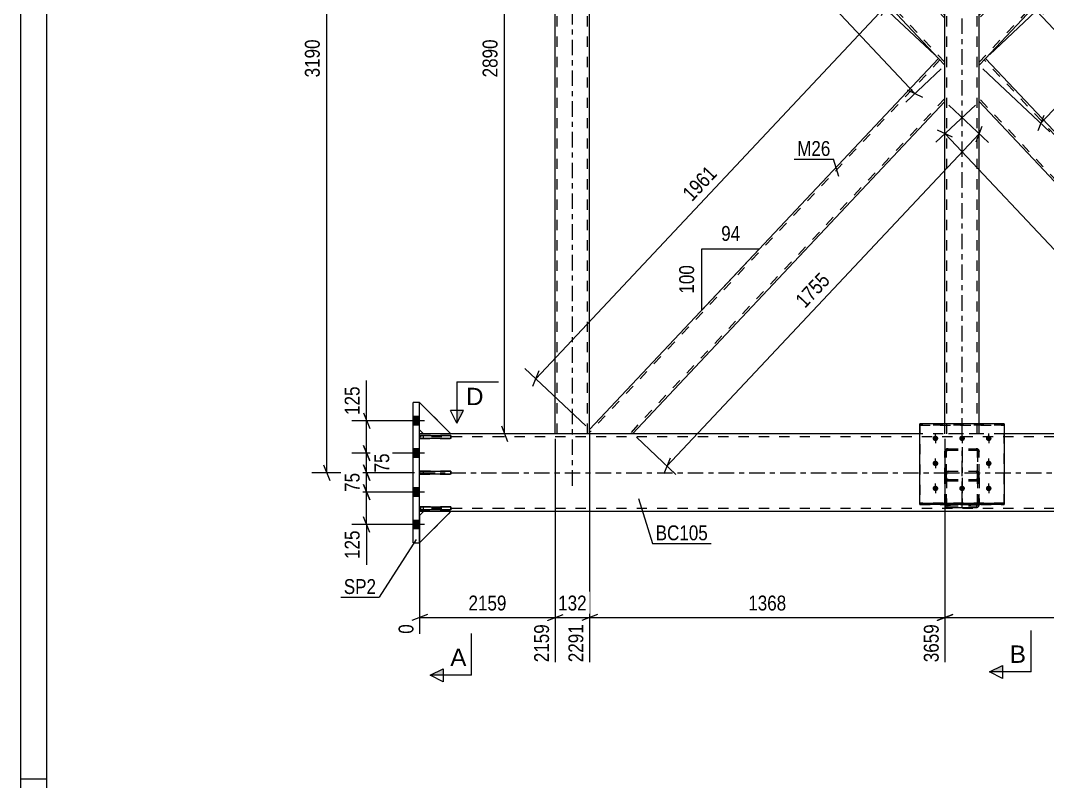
# Model space of a CAD drawing. Header units: millimetres. Extents: x 0 to 841, y 0 to 594.
# Drawn here: x 0 to 197.7, y 148.6 to 295 of the extents above; entities that cross this region are included whole.
import ezdxf

# ---------------------------------------------------------------- set-up
doc = ezdxf.new("R2010")
doc.units = ezdxf.units.MM
doc.linetypes.add('DXK_LINE_DOT2', pattern=[3.9198, 1.9599, -1.9599])
doc.linetypes.add('DXK_LINE_DOT3', pattern=[5.9187, 2.979, -0.9799, 0.9799, -0.9799])
doc.styles.add('Arial', font='ARIAL.TTF', dxfattribs={"height": 0.2})
doc.styles.add('Arial Narrow', font='ARIALN.TTF', dxfattribs={"height": 0.2})

# ---------------------------------------------------------------- blocks, each defined once
blk = doc.blocks.new('Unknown-389627663-1162')
at = {"color": 5, "linetype": 'Continuous'}
for p, q in [((0, 594), (0, 0)), ((5, 589), (5, 5)), ((5, 149), (0, 149))]:
    blk.add_line(p, q, dxfattribs=at)
blk = doc.blocks.new('Bolt-389627663-2934 - 2911')
at = {"linetype": 'Continuous'}
for points in [[(75.57, 218.81), (75.57, 217.16), (76.82, 217.16), (76.82, 218.81)], [(75.57, 218.81), (75.57, 217.16), (76.82, 217.16), (76.82, 218.81)], [(75.57, 218.81), (75.57, 217.16), (76.82, 217.16), (76.82, 218.81)], [(75.57, 212.56), (75.57, 210.91), (76.82, 210.91), (76.82, 212.56)], [(75.57, 212.56), (75.57, 210.91), (76.82, 210.91), (76.82, 212.56)], [(75.57, 205.06), (75.57, 203.41), (76.82, 203.41), (76.82, 205.06)], [(75.57, 205.06), (75.57, 203.41), (76.82, 203.41), (76.82, 205.06)], [(75.57, 198.81), (75.57, 197.16), (76.82, 197.16), (76.82, 198.81)], [(75.57, 198.81), (75.57, 197.16), (76.82, 197.16), (76.82, 198.81)], [(75.57, 198.81), (75.57, 197.16), (76.82, 197.16), (76.82, 198.81)]]:
    blk.add_hatch(color=1, dxfattribs=at).paths.add_polyline_path(points)
at = {"color": 1, "linetype": 'Continuous'}
for p, q in [((77.77, 217.99), (71.82, 217.99)), ((77.77, 217.99), (71.82, 217.99)), ((77.77, 217.99), (71.82, 217.99)), ((76.82, 218.81), (75.57, 218.81)), ((76.82, 218.81), (75.57, 218.81)), ((76.82, 218.81), (75.57, 218.81)), ((76.82, 217.16), (75.57, 217.16)), ((76.82, 217.16), (75.57, 217.16)), ((76.82, 217.16), (75.57, 217.16)), ((77.77, 211.74), (71.82, 211.74)), ((77.77, 211.74), (71.82, 211.74)), ((76.82, 212.56), (75.57, 212.56)), ((76.82, 212.56), (75.57, 212.56)), ((76.82, 210.91), (75.57, 210.91)), ((76.82, 210.91), (75.57, 210.91)), ((77.77, 204.24), (71.82, 204.24)), ((77.77, 204.24), (71.82, 204.24)), ((76.82, 205.06), (75.57, 205.06)), ((76.82, 205.06), (75.57, 205.06)), ((76.82, 203.41), (75.57, 203.41)), ((76.82, 203.41), (75.57, 203.41)), ((77.77, 197.99), (71.82, 197.99)), ((77.77, 197.99), (71.82, 197.99)), ((77.77, 197.99), (71.82, 197.99)), ((76.82, 198.81), (75.57, 198.81)), ((76.82, 198.81), (75.57, 198.81)), ((76.82, 198.81), (75.57, 198.81)), ((76.82, 197.16), (75.57, 197.16)), ((76.82, 197.16), (75.57, 197.16)), ((76.82, 197.16), (75.57, 197.16))]:
    blk.add_line(p, q, dxfattribs=at)
blk = doc.blocks.new('Bolt-389627663-3080 - 2911')
at = {"color": 1, "linetype": 'DXK_LINE_DOT2'}
for p, q in [((176.1, 215.09), (176.1, 213.67)), ((181.22, 215.09), (181.22, 213.67)), ((186.35, 215.09), (186.35, 213.67)), ((176.1, 210.28), (176.1, 208.86)), ((186.35, 210.28), (186.35, 208.86)), ((176.1, 205.46), (176.1, 204.04)), ((181.22, 205.46), (181.22, 204.04)), ((186.35, 205.46), (186.35, 204.04))]:
    blk.add_line(p, q, dxfattribs=at)
blk = doc.blocks.new('Part-389627663-3045 - 2911')
at = {"color": 7, "linetype": 'DXK_LINE_DOT2'}
for p, q in [((76.82, 216.24), (76.82, 221.49)), ((76.82, 221.49), (82.82, 215.49)), ((77.57, 215.49), (76.82, 216.24)), ((82.82, 215.49), (77.57, 215.49))]:
    blk.add_line(p, q, dxfattribs=at)
blk = doc.blocks.new('Part-389627663-3050 - 2911')
at = {"color": 2, "linetype": 'Continuous'}
for p, q in [((76.82, 221.49), (82.82, 215.49)), ((77.57, 215.49), (76.82, 216.24)), ((82.82, 215.49), (77.57, 215.49))]:
    blk.add_line(p, q, dxfattribs=at)
at = {"color": 7, "linetype": 'DXK_LINE_DOT2'}
blk.add_line((76.82, 216.24), (76.82, 221.49), dxfattribs=at)
blk = doc.blocks.new('Part-389627663-3055 - 2911')
at = {"color": 2, "linetype": 'Continuous'}
for p, q in [((76.82, 207.69), (76.82, 208.29)), ((76.82, 208.29), (82.82, 208.29)), ((82.82, 207.69), (76.82, 207.69)), ((82.82, 208.29), (82.82, 207.69))]:
    blk.add_line(p, q, dxfattribs=at)
at = {"color": 7, "linetype": 'DXK_LINE_DOT2'}
blk.add_line((77.57, 207.69), (77.57, 208.29), dxfattribs=at)
blk = doc.blocks.new('Part-389627663-3060 - 2911')
at = {"color": 2, "linetype": 'Continuous'}
for p, q in [((76.82, 200.81), (76.82, 201.41)), ((76.82, 201.41), (82.82, 201.41)), ((82.82, 200.81), (76.82, 200.81)), ((82.82, 201.41), (82.82, 200.81))]:
    blk.add_line(p, q, dxfattribs=at)
at = {"color": 7, "linetype": 'DXK_LINE_DOT2'}
blk.add_line((77.57, 200.81), (77.57, 201.41), dxfattribs=at)
blk = doc.blocks.new('Part-389627663-4550 - 2911')
at = {"color": 2, "linetype": 'Continuous'}
for p, q in [((244.64, 359.99), (184.52, 296.06)), ((252.92, 359.16), (252.92, 359.99)), ((252.92, 359.16), (185.75, 287.74)), ((184.52, 287.6), (184.52, 296.06)), ((184.52, 286.43), (184.52, 287.6))]:
    blk.add_line(p, q, dxfattribs=at)
at = {"color": 7, "linetype": 'DXK_LINE_DOT2'}
for p, q in [((245.19, 359.99), (184.52, 295.48)), ((252.92, 359.75), (184.52, 287.01)), ((252.92, 359.99), (244.64, 359.99)), ((185.75, 287.74), (184.52, 286.43)), ((184.52, 286.52), (184.52, 287.6)), ((184.52, 287.01), (184.52, 287.06))]:
    blk.add_line(p, q, dxfattribs=at)
blk = doc.blocks.new('Part-389627663-3065 - 2911')
at = {"color": 2, "linetype": 'Continuous'}
for p, q in [((76.82, 214.56), (76.82, 215.16)), ((76.82, 215.16), (82.82, 215.16)), ((82.82, 214.56), (76.82, 214.56)), ((82.82, 215.16), (82.82, 214.56))]:
    blk.add_line(p, q, dxfattribs=at)
at = {"color": 7, "linetype": 'DXK_LINE_DOT2'}
blk.add_line((77.57, 214.56), (77.57, 215.16), dxfattribs=at)
blk = doc.blocks.new('Part-389627663-2941 - 2911')
at = {"color": 2, "linetype": 'Continuous'}
for p, q in [((77.57, 215.49), (76.82, 215.49)), ((92.82, 215.49), (82.82, 215.49)), ((173.1, 215.49), (92.92, 215.49)), ((269.52, 215.49), (189.35, 215.49)), ((77.57, 200.49), (76.82, 200.49)), ((92.82, 200.49), (82.82, 200.49)), ((269.52, 200.49), (92.92, 200.49))]:
    blk.add_line(p, q, dxfattribs=at)
at = {"color": 7, "linetype": 'DXK_LINE_DOT2'}
for p, q in [((76.82, 200.49), (76.82, 215.49)), ((82.82, 215.49), (77.57, 215.49)), ((189.35, 215.49), (173.1, 215.49)), ((92.82, 214.89), (76.82, 214.89)), ((269.52, 214.89), (92.92, 214.89)), ((92.82, 201.09), (76.82, 201.09)), ((82.82, 200.49), (77.57, 200.49)), ((269.52, 201.09), (92.92, 201.09))]:
    blk.add_line(p, q, dxfattribs=at)
at = {"color": 7, "linetype": 'DXK_LINE_DOT3'}
for p, q in [((76.82, 207.99), (92.82, 207.99)), ((92.92, 207.99), (269.52, 207.99))]:
    blk.add_line(p, q, dxfattribs=at)
blk = doc.blocks.new('Part-389627663-4536 - 2911')
at = {"color": 2, "linetype": 'Continuous'}
for p, q in [((176.69, 287.74), (109.52, 216.31)), ((177.92, 286.43), (176.69, 287.74)), ((177.92, 279.41), (177.92, 286.43)), ((177.92, 279.41), (117.81, 215.49)), ((109.52, 215.49), (109.52, 216.31))]:
    blk.add_line(p, q, dxfattribs=at)
at = {"color": 7, "linetype": 'DXK_LINE_DOT2'}
for p, q in [((176.97, 287.45), (109.52, 215.73)), ((177.92, 280), (117.26, 215.49)), ((117.81, 215.49), (109.52, 215.49))]:
    blk.add_line(p, q, dxfattribs=at)
blk = doc.blocks.new('Part-389627663-4535 - 2911')
at = {"color": 2, "linetype": 'Continuous'}
for p, q in [((109.52, 359.16), (109.52, 359.99)), ((177.92, 296.06), (117.81, 359.99)), ((176.69, 287.74), (109.52, 359.16)), ((177.92, 286.43), (177.92, 296.06))]:
    blk.add_line(p, q, dxfattribs=at)
at = {"color": 7, "linetype": 'DXK_LINE_DOT2'}
for p, q in [((117.81, 359.99), (109.52, 359.99)), ((177.92, 287.01), (109.52, 359.75)), ((177.92, 295.48), (117.26, 359.99)), ((177.92, 286.43), (176.69, 287.74)), ((177.92, 287.01), (177.92, 287.06))]:
    blk.add_line(p, q, dxfattribs=at)
blk = doc.blocks.new('Part-389627663-2983 - 2911')
at = {"color": 7, "linetype": 'DXK_LINE_DOT2'}
for p, q in [((82.82, 215.16), (76.82, 215.16)), ((76.82, 215.16), (76.82, 214.56)), ((76.82, 214.56), (82.82, 214.56)), ((77.57, 214.56), (77.57, 215.16)), ((82.82, 214.56), (82.82, 215.16))]:
    blk.add_line(p, q, dxfattribs=at)
blk = doc.blocks.new('Part-389627663-2988 - 2911')
at = {"color": 2, "linetype": 'Continuous'}
for p, q in [((177.92, 296.06), (177.92, 359.99)), ((184.52, 296.06), (184.52, 359.99)), ((177.92, 217.42), (177.92, 279.41)), ((184.52, 217.42), (184.52, 279.41))]:
    blk.add_line(p, q, dxfattribs=at)
at = {"color": 7, "linetype": 'DXK_LINE_DOT2'}
for p, q in [((184.52, 359.99), (177.92, 359.99)), ((178.32, 215.49), (178.32, 359.99)), ((184.12, 215.49), (184.12, 359.99)), ((177.92, 279.41), (177.92, 296.06)), ((184.52, 279.41), (184.52, 296.06)), ((177.92, 215.49), (177.92, 217.42)), ((184.52, 215.49), (177.92, 215.49)), ((184.52, 215.49), (184.52, 217.42))]:
    blk.add_line(p, q, dxfattribs=at)
at = {"color": 7, "linetype": 'DXK_LINE_DOT3'}
blk.add_line((181.22, 215.49), (181.22, 359.99), dxfattribs=at)
blk = doc.blocks.new('Part-389627663-3067 - 2911')
at = {"color": 7, "linetype": 'DXK_LINE_DOT2'}
for p, q in [((82.82, 201.41), (76.82, 201.41)), ((76.82, 201.41), (76.82, 200.81)), ((76.82, 200.81), (82.82, 200.81)), ((77.57, 200.81), (77.57, 201.41)), ((82.82, 200.81), (82.82, 201.41))]:
    blk.add_line(p, q, dxfattribs=at)
blk = doc.blocks.new('Part-389627663-3003 - 2911')
at = {"color": 2, "linetype": 'Continuous'}
for p, q in [((75.57, 194.49), (75.57, 221.49)), ((76.82, 221.49), (75.57, 221.49)), ((76.82, 194.49), (76.82, 221.49)), ((75.57, 194.49), (76.82, 194.49))]:
    blk.add_line(p, q, dxfattribs=at)
blk = doc.blocks.new('Part-389627663-4542 - 2911')
at = {"color": 7, "linetype": 'DXK_LINE_DOT2'}
for p, q in [((177.97, 212.26), (177.92, 212.04)), ((177.92, 206.97), (177.92, 212.04)), ((177.92, 212.04), (177.92, 207.66)), ((178.1, 212.44), (177.97, 212.26)), ((178.29, 212.56), (178.1, 212.44)), ((178.22, 212.04), (178.25, 212.15)), ((178.22, 207.66), (178.22, 212.04)), ((178.22, 206.97), (178.22, 212.04)), ((178.25, 212.15), (178.31, 212.24)), ((178.52, 212.61), (178.29, 212.56)), ((178.31, 212.24), (178.41, 212.3)), ((178.41, 212.3), (178.52, 212.33)), ((178.52, 212.61), (183.92, 212.61)), ((178.52, 212.33), (183.92, 212.33)), ((184.15, 212.56), (183.92, 212.61)), ((183.92, 212.33), (184.04, 212.3)), ((184.04, 212.3), (184.13, 212.24)), ((184.13, 212.24), (184.2, 212.15)), ((184.35, 212.44), (184.15, 212.56)), ((184.2, 212.15), (184.22, 212.04)), ((184.22, 212.04), (184.22, 207.66)), ((184.22, 206.97), (184.22, 212.04)), ((184.48, 212.26), (184.35, 212.44)), ((184.52, 212.04), (184.48, 212.26)), ((184.52, 206.97), (184.52, 212.04)), ((184.52, 207.66), (184.52, 212.04)), ((177.92, 207.66), (177.97, 207.9)), ((177.92, 207.66), (177.92, 201.91)), ((178.25, 207.78), (178.22, 207.66)), ((178.22, 201.91), (178.22, 207.66)), ((178.31, 207.89), (178.25, 207.78)), ((178.29, 208.25), (178.52, 208.3)), ((178.41, 207.96), (178.31, 207.89)), ((178.52, 207.98), (178.41, 207.96)), ((178.52, 208.3), (183.92, 208.3)), ((178.52, 207.98), (183.92, 207.98)), ((183.92, 208.3), (184.15, 208.25)), ((184.04, 207.96), (183.92, 207.98)), ((184.13, 207.89), (184.04, 207.96)), ((184.2, 207.78), (184.13, 207.89)), ((184.22, 207.66), (184.2, 207.78)), ((184.22, 207.66), (184.22, 201.91)), ((184.48, 207.9), (184.52, 207.66)), ((184.52, 201.91), (184.52, 207.66)), ((177.92, 201.91), (177.92, 206.97)), ((177.92, 206.97), (177.97, 206.75)), ((177.97, 206.75), (178.1, 206.57)), ((178.1, 206.57), (178.29, 206.45)), ((178.22, 206.97), (178.22, 201.91)), ((178.25, 206.86), (178.22, 206.97)), ((178.31, 206.77), (178.25, 206.86)), ((178.29, 206.45), (178.52, 206.41)), ((178.41, 206.71), (178.31, 206.77)), ((178.52, 206.69), (178.41, 206.71)), ((178.52, 206.69), (183.92, 206.69)), ((178.52, 206.41), (183.92, 206.41)), ((184.04, 206.71), (183.92, 206.69)), ((183.92, 206.41), (184.15, 206.45)), ((184.13, 206.77), (184.04, 206.71)), ((184.2, 206.86), (184.13, 206.77)), ((184.15, 206.45), (184.35, 206.57)), ((184.22, 206.97), (184.2, 206.86)), ((184.22, 201.91), (184.22, 206.97)), ((184.35, 206.57), (184.48, 206.75)), ((184.48, 206.75), (184.52, 206.97)), ((184.52, 206.97), (184.52, 201.91)), ((177.93, 201.87), (177.92, 201.91)), ((178.22, 201.91), (178.25, 201.79)), ((178.25, 201.79), (178.31, 201.69)), ((178.31, 201.69), (178.41, 201.62)), ((178.41, 201.62), (178.52, 201.59)), ((183.92, 201.59), (184.04, 201.62)), ((184.04, 201.62), (184.13, 201.69)), ((184.13, 201.69), (184.2, 201.79)), ((184.2, 201.79), (184.22, 201.91)), ((184.52, 201.91), (184.51, 201.87)), ((178.52, 201.59), (183.92, 201.59))]:
    blk.add_line(p, q, dxfattribs=at)
at = {"color": 7, "linetype": 'DXK_LINE_DOT3'}
blk.add_line((181.22, 201.37), (181.22, 212.93), dxfattribs=at)
at = {"color": 2, "linetype": 'Continuous'}
for p, q in [((177.97, 201.67), (177.93, 201.87)), ((184.51, 201.87), (184.48, 201.67)), ((178.52, 201.28), (178.29, 201.32)), ((178.52, 201.28), (183.92, 201.28)), ((184.15, 201.32), (183.92, 201.28))]:
    blk.add_line(p, q, dxfattribs=at)
at = {"color": 7, "linetype": 'DXK_LINE_DOT2'}
for centre, start, end in [((178.55, 207.68), 114.3201, 159.2418), ((183.9, 207.68), 20.7585, 65.6802)]:
    blk.add_arc(centre, 0.621, start, end, dxfattribs=at)
at = {"color": 2, "linetype": 'Continuous'}
for centre, start, end in [((178.55, 201.89), 200.7585, 245.6802), ((183.9, 201.89), 294.3201, 339.2418)]:
    blk.add_arc(centre, 0.621, start, end, dxfattribs=at)
blk = doc.blocks.new('Bolt-389627663-3074 - 2911')
at = {"linetype": 'Continuous'}
for points in [[(176.1, 214.08), (175.98, 214.09), (175.87, 214.12), (175.77, 214.18), (175.69, 214.25), (175.62, 214.34), (175.57, 214.44), (175.55, 214.54), (175.55, 214.65), (175.57, 214.76), (175.62, 214.85), (175.69, 214.94), (175.77, 215.01), (175.87, 215.07), (175.98, 215.1), (176.1, 215.11), (176.21, 215.1), (176.32, 215.07), (176.42, 215.01), (176.51, 214.94), (176.57, 214.85), (176.62, 214.76), (176.64, 214.65), (176.64, 214.54), (176.62, 214.44), (176.57, 214.34), (176.51, 214.25), (176.42, 214.18), (176.32, 214.12), (176.21, 214.09)], [(181.22, 214.08), (181.11, 214.09), (181, 214.12), (180.9, 214.18), (180.81, 214.25), (180.75, 214.34), (180.7, 214.44), (180.68, 214.54), (180.68, 214.65), (180.7, 214.76), (180.75, 214.85), (180.81, 214.94), (180.9, 215.01), (181, 215.07), (181.11, 215.1), (181.22, 215.11), (181.34, 215.1), (181.45, 215.07), (181.55, 215.01), (181.63, 214.94), (181.7, 214.85), (181.75, 214.76), (181.77, 214.65), (181.77, 214.54), (181.75, 214.44), (181.7, 214.34), (181.63, 214.25), (181.55, 214.18), (181.45, 214.12), (181.34, 214.09)], [(186.35, 214.08), (186.23, 214.09), (186.12, 214.12), (186.02, 214.18), (185.94, 214.25), (185.87, 214.34), (185.82, 214.44), (185.8, 214.54), (185.8, 214.65), (185.82, 214.76), (185.87, 214.85), (185.94, 214.94), (186.02, 215.01), (186.12, 215.07), (186.23, 215.1), (186.35, 215.11), (186.46, 215.1), (186.57, 215.07), (186.67, 215.01), (186.76, 214.94), (186.82, 214.85), (186.87, 214.76), (186.89, 214.65), (186.89, 214.54), (186.87, 214.44), (186.82, 214.34), (186.76, 214.25), (186.67, 214.18), (186.57, 214.12), (186.46, 214.09)], [(176.1, 209.26), (175.98, 209.27), (175.87, 209.31), (175.77, 209.36), (175.69, 209.43), (175.62, 209.52), (175.57, 209.62), (175.55, 209.73), (175.55, 209.83), (175.57, 209.94), (175.62, 210.04), (175.69, 210.13), (175.77, 210.2), (175.87, 210.25), (175.98, 210.29), (176.1, 210.3), (176.21, 210.29), (176.32, 210.25), (176.42, 210.2), (176.51, 210.13), (176.57, 210.04), (176.62, 209.94), (176.64, 209.83), (176.64, 209.73), (176.62, 209.62), (176.57, 209.52), (176.51, 209.43), (176.42, 209.36), (176.32, 209.31), (176.21, 209.27)], [(186.35, 209.26), (186.23, 209.27), (186.12, 209.31), (186.02, 209.36), (185.94, 209.43), (185.87, 209.52), (185.82, 209.62), (185.8, 209.73), (185.8, 209.83), (185.82, 209.94), (185.87, 210.04), (185.94, 210.13), (186.02, 210.2), (186.12, 210.25), (186.23, 210.29), (186.35, 210.3), (186.46, 210.29), (186.57, 210.25), (186.67, 210.2), (186.76, 210.13), (186.82, 210.04), (186.87, 209.94), (186.89, 209.83), (186.89, 209.73), (186.87, 209.62), (186.82, 209.52), (186.76, 209.43), (186.67, 209.36), (186.57, 209.31), (186.46, 209.27)], [(176.1, 204.45), (175.98, 204.46), (175.87, 204.49), (175.77, 204.55), (175.69, 204.62), (175.62, 204.71), (175.57, 204.8), (175.55, 204.91), (175.55, 205.02), (175.57, 205.12), (175.62, 205.22), (175.69, 205.31), (175.77, 205.38), (175.87, 205.44), (175.98, 205.47), (176.1, 205.48), (176.21, 205.47), (176.32, 205.44), (176.42, 205.38), (176.51, 205.31), (176.57, 205.22), (176.62, 205.12), (176.64, 205.02), (176.64, 204.91), (176.62, 204.8), (176.57, 204.71), (176.51, 204.62), (176.42, 204.55), (176.32, 204.49), (176.21, 204.46)], [(181.22, 204.45), (181.11, 204.46), (181, 204.49), (180.9, 204.55), (180.81, 204.62), (180.75, 204.71), (180.7, 204.8), (180.68, 204.91), (180.68, 205.02), (180.7, 205.12), (180.75, 205.22), (180.81, 205.31), (180.9, 205.38), (181, 205.44), (181.11, 205.47), (181.22, 205.48), (181.34, 205.47), (181.45, 205.44), (181.55, 205.38), (181.63, 205.31), (181.7, 205.22), (181.75, 205.12), (181.77, 205.02), (181.77, 204.91), (181.75, 204.8), (181.7, 204.71), (181.63, 204.62), (181.55, 204.55), (181.45, 204.49), (181.34, 204.46)], [(186.35, 204.45), (186.23, 204.46), (186.12, 204.49), (186.02, 204.55), (185.94, 204.62), (185.87, 204.71), (185.82, 204.8), (185.8, 204.91), (185.8, 205.02), (185.82, 205.12), (185.87, 205.22), (185.94, 205.31), (186.02, 205.38), (186.12, 205.44), (186.23, 205.47), (186.35, 205.48), (186.46, 205.47), (186.57, 205.44), (186.67, 205.38), (186.76, 205.31), (186.82, 205.22), (186.87, 205.12), (186.89, 205.02), (186.89, 204.91), (186.87, 204.8), (186.82, 204.71), (186.76, 204.62), (186.67, 204.55), (186.57, 204.49), (186.46, 204.46)]]:
    blk.add_hatch(color=1, dxfattribs=at).paths.add_polyline_path(points)
at = {"color": 1, "linetype": 'Continuous'}
for p, q in [((176.1, 214.1), (176.1, 215.52)), ((181.22, 214.1), (181.22, 215.52)), ((186.35, 214.1), (186.35, 215.52)), ((176.1, 209.28), (176.1, 210.7)), ((186.35, 209.28), (186.35, 210.7)), ((176.1, 204.47), (176.1, 205.89)), ((181.22, 204.47), (181.22, 205.89)), ((186.35, 204.47), (186.35, 205.89))]:
    blk.add_line(p, q, dxfattribs=at)
blk = doc.blocks.new('Part-389627663-4537 - 2911')
at = {"color": 7, "linetype": 'DXK_LINE_DOT3'}
blk.add_line((106.22, 205.49), (106.22, 369.99), dxfattribs=at)
at = {"color": 2, "linetype": 'Continuous'}
for p, q in [((102.92, 215.49), (102.92, 359.99)), ((109.52, 216.31), (109.52, 359.16))]:
    blk.add_line(p, q, dxfattribs=at)
at = {"color": 7, "linetype": 'DXK_LINE_DOT2'}
for p, q in [((102.92, 359.99), (109.52, 359.99)), ((103.32, 215.49), (103.32, 359.99)), ((109.12, 215.49), (109.12, 359.99)), ((109.52, 359.16), (109.52, 359.99)), ((109.52, 215.49), (102.92, 215.49)), ((109.52, 215.49), (109.52, 216.31))]:
    blk.add_line(p, q, dxfattribs=at)
blk = doc.blocks.new('Part-389627663-3039 - 2911')
at = {"color": 7, "linetype": 'DXK_LINE_DOT2'}
for p, q in [((77.57, 200.49), (76.82, 199.74)), ((76.82, 194.49), (82.82, 200.49)), ((76.82, 199.74), (76.82, 194.49)), ((82.82, 200.49), (77.57, 200.49))]:
    blk.add_line(p, q, dxfattribs=at)
blk = doc.blocks.new('Part-389627663-3044 - 2911')
at = {"color": 2, "linetype": 'Continuous'}
for p, q in [((76.82, 199.74), (77.57, 200.49)), ((76.82, 194.49), (82.82, 200.49)), ((82.82, 200.49), (77.57, 200.49))]:
    blk.add_line(p, q, dxfattribs=at)
at = {"color": 7, "linetype": 'DXK_LINE_DOT2'}
blk.add_line((76.82, 194.49), (76.82, 199.74), dxfattribs=at)
blk = doc.blocks.new('Part-389627663-3066 - 2911')
at = {"color": 7, "linetype": 'DXK_LINE_DOT2'}
for p, q in [((82.82, 208.29), (76.82, 208.29)), ((76.82, 208.29), (76.82, 207.69)), ((76.82, 207.69), (82.82, 207.69)), ((77.57, 207.69), (77.57, 208.29)), ((82.82, 207.69), (82.82, 208.29))]:
    blk.add_line(p, q, dxfattribs=at)
blk = doc.blocks.new('Part-389627663-4543 - 2911')
at = {"color": 2, "linetype": 'Continuous'}
for p, q in [((185.75, 287.74), (184.52, 286.43)), ((252.92, 216.31), (185.75, 287.74)), ((184.52, 280.58), (184.52, 286.43)), ((184.52, 279.41), (184.52, 280.58)), ((244.64, 215.49), (184.52, 279.41)), ((252.92, 215.49), (252.92, 216.31))]:
    blk.add_line(p, q, dxfattribs=at)
at = {"color": 7, "linetype": 'DXK_LINE_DOT2'}
for p, q in [((252.92, 215.73), (185.48, 287.45)), ((184.52, 279.5), (184.52, 280.58)), ((184.52, 280), (184.52, 280.13)), ((245.19, 215.49), (184.52, 280)), ((252.92, 215.49), (244.64, 215.49))]:
    blk.add_line(p, q, dxfattribs=at)
blk = doc.blocks.new('Part-389627663-4545 - 2911')
at = {"color": 7, "linetype": 'DXK_LINE_DOT2'}
for p, q in [((177.92, 212.04), (177.97, 212.26)), ((177.92, 206.97), (177.92, 212.04)), ((177.92, 212.04), (177.92, 207.66)), ((177.97, 212.26), (178.1, 212.44)), ((178.1, 212.44), (178.29, 212.56)), ((178.25, 212.15), (178.22, 212.04)), ((178.22, 206.97), (178.22, 212.04)), ((178.22, 207.66), (178.22, 212.04)), ((178.31, 212.24), (178.25, 212.15)), ((178.29, 212.56), (178.52, 212.61)), ((178.41, 212.3), (178.31, 212.24)), ((178.52, 212.33), (178.41, 212.3)), ((178.52, 212.61), (183.92, 212.61)), ((178.52, 212.33), (183.92, 212.33)), ((183.92, 212.61), (184.15, 212.56)), ((184.04, 212.3), (183.92, 212.33)), ((184.13, 212.24), (184.04, 212.3)), ((184.2, 212.15), (184.13, 212.24)), ((184.15, 212.56), (184.35, 212.44)), ((184.22, 212.04), (184.2, 212.15)), ((184.22, 206.97), (184.22, 212.04)), ((184.22, 207.66), (184.22, 212.04)), ((184.35, 212.44), (184.48, 212.26)), ((184.48, 212.26), (184.52, 212.04)), ((184.52, 206.97), (184.52, 212.04)), ((184.52, 207.66), (184.52, 212.04)), ((177.97, 207.9), (177.92, 207.66)), ((177.92, 207.66), (177.92, 201.91)), ((178.22, 207.66), (178.25, 207.78)), ((178.22, 201.91), (178.22, 207.66)), ((178.25, 207.78), (178.31, 207.89)), ((178.52, 208.3), (178.29, 208.25)), ((178.31, 207.89), (178.41, 207.96)), ((178.41, 207.96), (178.52, 207.98)), ((178.52, 208.3), (183.92, 208.3)), ((178.52, 207.98), (183.92, 207.98)), ((184.15, 208.25), (183.92, 208.3)), ((183.92, 207.98), (184.04, 207.96)), ((184.04, 207.96), (184.13, 207.89)), ((184.13, 207.89), (184.2, 207.78)), ((184.2, 207.78), (184.22, 207.66)), ((184.22, 201.91), (184.22, 207.66)), ((184.52, 207.66), (184.48, 207.9)), ((184.52, 201.91), (184.52, 207.66)), ((177.92, 201.91), (177.92, 206.97)), ((177.97, 206.75), (177.92, 206.97)), ((178.1, 206.57), (177.97, 206.75)), ((178.29, 206.45), (178.1, 206.57)), ((178.22, 206.97), (178.22, 201.91)), ((178.22, 206.97), (178.25, 206.86)), ((178.25, 206.86), (178.31, 206.77)), ((178.52, 206.41), (178.29, 206.45)), ((178.31, 206.77), (178.41, 206.71)), ((178.41, 206.71), (178.52, 206.69)), ((178.52, 206.69), (183.92, 206.69)), ((178.52, 206.41), (183.92, 206.41)), ((183.92, 206.69), (184.04, 206.71)), ((184.15, 206.45), (183.92, 206.41)), ((184.04, 206.71), (184.13, 206.77)), ((184.13, 206.77), (184.2, 206.86)), ((184.35, 206.57), (184.15, 206.45)), ((184.2, 206.86), (184.22, 206.97)), ((184.22, 206.97), (184.22, 201.91)), ((184.48, 206.75), (184.35, 206.57)), ((184.52, 206.97), (184.48, 206.75)), ((184.52, 206.97), (184.52, 201.91)), ((177.92, 201.91), (177.97, 201.67)), ((178.25, 201.79), (178.22, 201.91)), ((178.31, 201.69), (178.25, 201.79)), ((178.41, 201.62), (178.31, 201.69)), ((178.52, 201.59), (178.41, 201.62)), ((184.04, 201.62), (183.92, 201.59)), ((184.13, 201.69), (184.04, 201.62)), ((184.2, 201.79), (184.13, 201.69)), ((184.22, 201.91), (184.2, 201.79)), ((184.48, 201.67), (184.52, 201.91)), ((178.29, 201.32), (178.52, 201.28)), ((178.52, 201.59), (183.92, 201.59)), ((178.52, 201.28), (183.92, 201.28)), ((183.92, 201.28), (184.15, 201.32))]:
    blk.add_line(p, q, dxfattribs=at)
at = {"color": 7, "linetype": 'DXK_LINE_DOT3'}
blk.add_line((181.22, 212.93), (181.22, 201.37), dxfattribs=at)
at = {"color": 7, "linetype": 'DXK_LINE_DOT2'}
for centre, start, end in [((178.55, 207.68), 114.3201, 159.2418), ((183.9, 207.68), 20.7584, 65.6802), ((178.55, 201.89), 200.7584, 245.6802), ((183.9, 201.89), 294.3201, 339.2418)]:
    blk.add_arc(centre, 0.621, start, end, dxfattribs=at)
blk = doc.blocks.new('Part-389627663-4547 - 2911')
at = {"color": 2, "linetype": 'Continuous'}
for p, q in [((189.35, 217.42), (173.1, 217.42)), ((173.1, 201.87), (173.1, 217.42)), ((189.35, 217.42), (189.35, 201.87)), ((173.1, 202.15), (189.35, 202.15)), ((189.35, 201.87), (173.1, 201.87))]:
    blk.add_line(p, q, dxfattribs=at)
at = {"color": 7, "linetype": 'DXK_LINE_DOT2'}
for p, q in [((173.1, 217.42), (173.1, 217.14)), ((173.1, 217.14), (189.35, 217.14)), ((189.35, 217.14), (189.35, 217.42))]:
    blk.add_line(p, q, dxfattribs=at)
blk = doc.blocks.new('Part-389627663-4548 - 2911')
at = {"color": 7, "linetype": 'DXK_LINE_DOT2'}
for p, q in [((189.35, 217.42), (173.1, 217.42)), ((173.1, 217.42), (173.1, 201.87)), ((189.35, 217.14), (173.1, 217.14)), ((189.35, 217.42), (189.35, 201.87)), ((173.1, 201.87), (173.1, 215.4)), ((189.35, 201.87), (189.35, 215.4)), ((189.35, 202.15), (173.1, 202.15)), ((173.1, 201.87), (189.35, 201.87))]:
    blk.add_line(p, q, dxfattribs=at)
blk = doc.blocks.new('StraightDimension-389627663-29110 - 2911')
at = {"color": 7, "linetype": 'Continuous'}
for p, q in [((66.01, 205.74), (67.21, 202.74)), ((72.07, 204.24), (63.76, 204.24)), ((66.61, 197.99), (66.61, 204.24)), ((72.07, 197.99), (63.76, 197.99)), ((67.21, 196.49), (66.01, 199.49))]:
    blk.add_line(p, q, dxfattribs=at)
at = {"color": 0}
blk.add_wipeout([(65.85, 197.46), (61.65, 197.46), (61.65, 190.78), (65.85, 190.78)], dxfattribs=at)
at = {"color": 7, "linetype": 'Continuous'}
blk.add_line((66.61, 197.99), (66.61, 190.25), dxfattribs=at)
blk.add_line((66.61, 197.99), (66.61, 190.25), dxfattribs=at)
at = {"color": 3, "style": 'Arial Narrow'}
blk.add_text('125', height=2.863, rotation=90.0002, dxfattribs=at).set_placement((65.26, 191.38))
blk = doc.blocks.new('StraightDimension-389627663-3255 - 2911')
at = {"color": 7, "linetype": 'Continuous'}
for p, q in [((59.54, 365.99), (58.34, 368.99)), ((75.82, 367.49), (56.09, 367.49)), ((58.94, 207.99), (58.94, 367.49)), ((75.82, 207.99), (56.09, 207.99)), ((58.34, 209.49), (59.54, 206.49))]:
    blk.add_line(p, q, dxfattribs=at)
at = {"color": 0}
blk.add_wipeout([(58.19, 291.99), (53.99, 291.99), (53.99, 283.48), (58.19, 283.48)], dxfattribs=at)
at = {"color": 3, "style": 'Arial Narrow'}
blk.add_text('3190', height=2.863, rotation=90.0002, dxfattribs=at).set_placement((57.59, 284.08))
blk = doc.blocks.new('StraightDimension-389627663-10010 - 2911')
at = {"color": 7, "linetype": 'Continuous'}
for p, q in [((108.79, 358.48), (101.98, 352.07)), ((105.19, 353.03), (102.26, 354.39)), ((103.73, 353.71), (172.13, 280.98)), ((177.19, 285.75), (170.38, 279.34)), ((170.66, 281.66), (173.59, 280.3))]:
    blk.add_line(p, q, dxfattribs=at)
at = {"color": 0}
blk.add_wipeout([(141.39, 314.76), (144.45, 317.64), (138.62, 323.84), (135.56, 320.96)], dxfattribs=at)
at = {"color": 3, "style": 'Arial Narrow'}
blk.add_text('1997', height=2.863, rotation=-46.7591, dxfattribs=at).set_placement((136.4, 320.93))
blk = doc.blocks.new('StraightDimension-389627663-9080 - 2911')
at = {"color": 7, "linetype": 'Continuous'}
for p, q in [((177.92, 214.49), (177.92, 171.51)), ((244.64, 214.49), (244.64, 171.51)), ((179.42, 180.72), (176.42, 179.52)), ((177.92, 180.12), (244.64, 180.12)), ((243.14, 179.52), (246.14, 180.72))]:
    blk.add_line(p, q, dxfattribs=at)
at = {"color": 0}
blk.add_wipeout([(215.54, 180.87), (215.54, 185.07), (207.02, 185.07), (207.02, 180.87)], dxfattribs=at)
at = {"color": 0, "linetype": 'Continuous'}
blk.add_wipeout([(244.04, 179.42), (239.84, 179.42), (239.84, 170.91), (244.04, 170.91)], dxfattribs=at)
at = {"color": 3, "style": 'Arial Narrow'}
blk.add_text('1334', height=2.863, dxfattribs=at).set_placement((207.62, 181.47))
at = {"color": 3, "linetype": 'Continuous', "style": 'Arial Narrow'}
blk.add_text('4993', height=2.863, rotation=90.0002, dxfattribs=at).set_placement((243.44, 171.51))
blk = doc.blocks.new('StraightDimension-389627663-9081 - 2911')
at = {"color": 7, "linetype": 'Continuous'}
for p, q in [((109.52, 215.31), (109.52, 171.51)), ((177.92, 214.49), (177.92, 171.51)), ((111.02, 180.72), (108.02, 179.52)), ((109.52, 180.12), (177.92, 180.12)), ((176.42, 179.52), (179.42, 180.72))]:
    blk.add_line(p, q, dxfattribs=at)
at = {"color": 0}
blk.add_wipeout([(147.98, 180.87), (147.98, 185.07), (139.47, 185.07), (139.47, 180.87)], dxfattribs=at)
at = {"color": 0, "linetype": 'Continuous'}
blk.add_wipeout([(177.32, 179.42), (173.12, 179.42), (173.12, 170.91), (177.32, 170.91)], dxfattribs=at)
at = {"color": 3, "style": 'Arial Narrow'}
blk.add_text('1368', height=2.863, dxfattribs=at).set_placement((140.07, 181.47))
at = {"color": 3, "linetype": 'Continuous', "style": 'Arial Narrow'}
blk.add_text('3659', height=2.863, rotation=90.0002, dxfattribs=at).set_placement((176.72, 171.51))
blk = doc.blocks.new('StraightDimension-389627663-9082 - 2911')
at = {"color": 7, "linetype": 'Continuous'}
for p, q in [((102.92, 214.49), (102.92, 171.51)), ((109.52, 215.31), (109.52, 171.51)), ((101.42, 179.52), (104.42, 180.72)), ((102.92, 180.12), (109.52, 180.12)), ((111.02, 180.72), (108.02, 179.52))]:
    blk.add_line(p, q, dxfattribs=at)
at = {"color": 0}
blk.add_wipeout([(109.56, 180.87), (109.56, 185.07), (102.88, 185.07), (102.88, 180.87)], dxfattribs=at)
at = {"color": 0, "linetype": 'Continuous'}
blk.add_wipeout([(108.92, 179.42), (104.72, 179.42), (104.72, 170.91), (108.92, 170.91)], dxfattribs=at)
at = {"color": 3, "style": 'Arial Narrow'}
blk.add_text('132', height=2.863, dxfattribs=at).set_placement((103.48, 181.47))
at = {"color": 3, "linetype": 'Continuous', "style": 'Arial Narrow'}
blk.add_text('2291', height=2.863, rotation=90.0002, dxfattribs=at).set_placement((108.32, 171.51))
blk = doc.blocks.new('StraightDimension-389627663-9083 - 2911')
at = {"color": 7, "linetype": 'Continuous'}
for p, q in [((102.92, 214.49), (102.92, 171.51)), ((76.82, 199.49), (76.82, 176.99)), ((78.32, 180.72), (75.32, 179.52)), ((76.82, 180.12), (102.92, 180.12)), ((101.42, 179.52), (104.42, 180.72))]:
    blk.add_line(p, q, dxfattribs=at)
at = {"color": 0}
blk.add_wipeout([(94.13, 180.87), (94.13, 185.07), (85.62, 185.07), (85.62, 180.87)], dxfattribs=at)
at = {"color": 0, "linetype": 'Continuous'}
for points in [[(76.22, 179.42), (72.02, 179.42), (72.02, 176.39), (76.22, 176.39)], [(102.32, 179.42), (98.12, 179.42), (98.12, 170.91), (102.32, 170.91)]]:
    blk.add_wipeout(points, dxfattribs=at)
at = {"color": 3, "style": 'Arial Narrow'}
blk.add_text('2159', height=2.863, dxfattribs=at).set_placement((86.22, 181.47))
at = {"color": 3, "linetype": 'Continuous', "style": 'Arial Narrow'}
for s, height, p in [('0', 2.86, (75.62, 176.99)), ('2159', 2.863, (101.72, 171.51))]:
    blk.add_text(s, height=height, rotation=90.0002, dxfattribs=at).set_placement(p)
blk = doc.blocks.new('AngleDimension-389627663-9929 - 2911')
at = {"color": 7, "linetype": 'Continuous'}
for p, q in [((131.14, 251.11), (142.24, 251.11)), ((131.14, 239.3), (142.24, 251.11)), ((131.14, 239.3), (131.14, 251.11)), ((141.89, 250.73), (142.24, 251.11))]:
    blk.add_line(p, q, dxfattribs=at)
at = {"color": 0}
for points in [[(139.12, 252.01), (139.12, 256.21), (134.26, 256.21), (134.26, 252.01)], [(130.24, 248.55), (126.04, 248.55), (126.04, 241.86), (130.24, 241.86)]]:
    blk.add_wipeout(points, dxfattribs=at)
at = {"color": 3, "style": 'Arial Narrow'}
blk.add_text('94', height=2.863, dxfattribs=at).set_placement((134.86, 252.61))
blk.add_text('100', height=2.863, rotation=90.0002, dxfattribs=at).set_placement((129.64, 242.46))
blk = doc.blocks.new('StraightDimension-389627663-9957 - 2911')
at = {"color": 7, "linetype": 'Continuous'}
for p, q in [((101.92, 359.99), (90.3, 359.99)), ((93.75, 358.49), (92.55, 361.49)), ((93.15, 215.49), (93.15, 359.99)), ((101.92, 215.49), (90.3, 215.49)), ((92.55, 216.99), (93.75, 213.99))]:
    blk.add_line(p, q, dxfattribs=at)
at = {"color": 0}
blk.add_wipeout([(92.4, 291.99), (88.2, 291.99), (88.2, 283.48), (92.4, 283.48)], dxfattribs=at)
at = {"color": 3, "style": 'Arial Narrow'}
blk.add_text('2890', height=2.863, rotation=90.0002, dxfattribs=at).set_placement((91.8, 284.08))
blk = doc.blocks.new('StraightDimension-389627663-9995 - 2911')
at = {"color": 7, "linetype": 'Continuous'}
for p, q in [((253.65, 358.48), (266.54, 346.36)), ((196.39, 275.27), (264.79, 348)), ((264.2, 346.5), (265.38, 349.51)), ((185.25, 285.75), (198.14, 273.63)), ((196.98, 276.77), (195.8, 273.77))]:
    blk.add_line(p, q, dxfattribs=at)
at = {"color": 0}
blk.add_wipeout([(232.96, 315.25), (229.9, 318.13), (224.07, 311.93), (227.13, 309.05)], dxfattribs=at)
at = {"color": 3, "style": 'Arial Narrow'}
blk.add_text('1997', height=2.863, rotation=46.7591, dxfattribs=at).set_placement((227.1, 309.9))
blk = doc.blocks.new('StraightDimension-389627663-10101 - 2911')
at = {"color": 7, "linetype": 'Continuous'}
for p, q in [((186.48, 288.42), (197.59, 298.87)), ((196.98, 296.24), (194.05, 297.6)), ((195.52, 296.92), (262.69, 225.5)), ((253.65, 217), (264.76, 227.45)), ((261.22, 226.18), (264.15, 224.82))]:
    blk.add_line(p, q, dxfattribs=at)
at = {"color": 0}
blk.add_wipeout([(232.56, 258.62), (235.62, 261.5), (229.79, 267.7), (226.73, 264.82)], dxfattribs=at)
at = {"color": 3, "style": 'Arial Narrow'}
blk.add_text('1961', height=2.863, rotation=-46.7591, dxfattribs=at).set_placement((227.58, 264.8))
blk = doc.blocks.new('StraightDimension-389627663-10122 - 2911')
at = {"color": 7, "linetype": 'Continuous'}
for p, q in [((183.79, 278.73), (176.2, 271.58)), ((179.41, 272.55), (176.48, 273.91)), ((177.95, 273.23), (238.06, 209.31)), ((243.91, 214.8), (236.32, 207.66)), ((236.6, 209.99), (239.53, 208.62))]:
    blk.add_line(p, q, dxfattribs=at)
at = {"color": 0}
blk.add_wipeout([(211.47, 238.68), (214.53, 241.56), (208.7, 247.76), (205.64, 244.88)], dxfattribs=at)
at = {"color": 3, "style": 'Arial Narrow'}
blk.add_text('1755', height=2.863, rotation=-46.7591, dxfattribs=at).set_placement((206.48, 244.86))
blk = doc.blocks.new('StraightDimension-389627663-10149 - 2911')
at = {"color": 7, "linetype": 'Continuous'}
for p, q in [((175.96, 288.42), (164.24, 299.45)), ((165.73, 295.99), (166.91, 299)), ((99.15, 226.07), (166.32, 297.5)), ((108.79, 217), (97.07, 228.03)), ((99.74, 227.58), (98.56, 224.57))]:
    blk.add_line(p, q, dxfattribs=at)
at = {"color": 0}
blk.add_wipeout([(135.1, 265.4), (132.04, 268.28), (126.21, 262.08), (129.27, 259.2)], dxfattribs=at)
at = {"color": 3, "style": 'Arial Narrow'}
blk.add_text('1961', height=2.863, rotation=46.7591, dxfattribs=at).set_placement((129.24, 260.05))
blk = doc.blocks.new('StraightDimension-389627663-10170 - 2911')
at = {"color": 7, "linetype": 'Continuous'}
for p, q in [((178.65, 278.73), (186.28, 271.55)), ((124.41, 209.27), (184.53, 273.2)), ((183.94, 271.69), (185.12, 274.7)), ((118.53, 214.8), (126.16, 207.63)), ((125.01, 210.78), (123.82, 207.77))]:
    blk.add_line(p, q, dxfattribs=at)
at = {"color": 0}
blk.add_wipeout([(156.84, 244.85), (153.78, 247.73), (147.95, 241.53), (151.01, 238.65)], dxfattribs=at)
at = {"color": 3, "style": 'Arial Narrow'}
blk.add_text('1755', height=2.863, rotation=46.7591, dxfattribs=at).set_placement((150.98, 239.5))
blk = doc.blocks.new('StraightDimension-389627663-29107 - 2911')
at = {"color": 7, "linetype": 'Continuous'}
for p, q in [((66.01, 219.49), (67.21, 216.49)), ((72.07, 217.99), (63.76, 217.99)), ((66.61, 211.74), (66.61, 217.99)), ((72.07, 211.74), (63.76, 211.74)), ((67.21, 210.24), (66.01, 213.24))]:
    blk.add_line(p, q, dxfattribs=at)
at = {"color": 0}
blk.add_wipeout([(65.85, 225.2), (61.65, 225.2), (61.65, 218.51), (65.85, 218.51)], dxfattribs=at)
at = {"color": 7, "linetype": 'Continuous'}
blk.add_line((66.61, 217.99), (66.61, 225.72), dxfattribs=at)
blk.add_line((66.61, 217.99), (66.61, 225.72), dxfattribs=at)
at = {"color": 3, "style": 'Arial Narrow'}
blk.add_text('125', height=2.863, rotation=90.0002, dxfattribs=at).set_placement((65.26, 219.11))
blk = doc.blocks.new('StraightDimension-389627663-29108 - 2911')
at = {"color": 7, "linetype": 'Continuous'}
for p, q in [((72.07, 211.74), (64.21, 211.74)), ((66.01, 213.24), (67.21, 210.24)), ((66.61, 207.99), (66.61, 211.74)), ((75.82, 207.99), (64.21, 207.99)), ((67.21, 206.49), (66.01, 209.49))]:
    blk.add_line(p, q, dxfattribs=at)
at = {"color": 0}
blk.add_wipeout([(71.55, 212.29), (67.35, 212.29), (67.35, 207.44), (71.55, 207.44)], dxfattribs=at)
at = {"color": 3, "style": 'Arial Narrow'}
blk.add_text('75', height=2.863, rotation=90.0002, dxfattribs=at).set_placement((70.96, 208.04))
blk = doc.blocks.new('StraightDimension-389627663-29109 - 2911')
at = {"color": 7, "linetype": 'Continuous'}
for p, q in [((75.82, 207.99), (63.76, 207.99)), ((66.01, 209.49), (67.21, 206.49)), ((66.61, 204.24), (66.61, 207.99)), ((67.21, 202.74), (66.01, 205.74)), ((72.07, 204.24), (63.76, 204.24))]:
    blk.add_line(p, q, dxfattribs=at)
at = {"color": 0}
blk.add_wipeout([(65.85, 208.54), (61.65, 208.54), (61.65, 203.69), (65.85, 203.69)], dxfattribs=at)
at = {"color": 3, "style": 'Arial Narrow'}
blk.add_text('75', height=2.863, rotation=90.0002, dxfattribs=at).set_placement((65.26, 204.29))
blk = doc.blocks.new('SectionMark-389627663-28418 - 2911')
at = {"linetype": 'Continuous'}
blk.add_hatch(color=6, dxfattribs=at).paths.add_polyline_path([(83.99, 219.99), (85.24, 219.99), (83.99, 217.49)])
at = {"color": 6, "linetype": 'Continuous'}
for p, q in [((83.99, 225.49), (91.99, 225.49)), ((83.99, 225.49), (83.99, 217.49)), ((83.99, 217.49), (82.74, 219.99)), ((85.24, 219.99), (82.74, 219.99)), ((83.99, 217.49), (85.24, 219.99))]:
    blk.add_line(p, q, dxfattribs=at)
at = {"color": 0, "linetype": 'Continuous'}
blk.add_wipeout([(89.11, 220.99), (89.11, 224.49), (85.74, 224.49), (85.74, 220.99)], dxfattribs=at)
at = {"color": 3, "linetype": 'Continuous', "style": 'Arial'}
blk.add_text('D', height=3.34, dxfattribs=at).set_placement((85.74, 220.99))
blk = doc.blocks.new('Mark-389627663-2999 - 2911')
at = {"color": 0}
blk.add_wipeout([(68.43, 184.64), (68.43, 187.64), (62.22, 187.64), (62.22, 184.64)], dxfattribs=at)
blk.add_wipeout([(68.43, 184.64), (68.43, 187.64), (62.22, 187.64), (62.22, 184.64)], dxfattribs=at)
at = {"color": 30, "linetype": 'Continuous'}
for p in [(76.17, 195.16), (61.62, 184.04)]:
    blk.add_line(p, (69.03, 184.04), dxfattribs=at)
at = {"color": 3, "style": 'Arial Narrow'}
blk.add_text('SP2', height=2.863, dxfattribs=at).set_placement((62.22, 184.64))
blk = doc.blocks.new('Mark-389627663-2937 - 2911')
at = {"color": 0}
blk.add_wipeout([(132.3, 194.98), (132.3, 197.98), (122.25, 197.98), (122.25, 194.98)], dxfattribs=at)
blk.add_wipeout([(132.3, 194.98), (132.3, 197.98), (122.25, 197.98), (122.25, 194.98)], dxfattribs=at)
at = {"color": 30, "linetype": 'Continuous'}
for p, q in [((118.95, 203.01), (121.65, 194.38)), ((121.65, 194.38), (132.9, 194.38))]:
    blk.add_line(p, q, dxfattribs=at)
at = {"color": 3, "style": 'Arial Narrow'}
blk.add_text('BC105', height=2.863, dxfattribs=at).set_placement((122.25, 194.98))
blk = doc.blocks.new('Mark-389627663-10048 - 2911')
at = {"color": 0}
blk.add_wipeout([(155.87, 268.96), (155.87, 271.96), (149.48, 271.96), (149.48, 268.96)], dxfattribs=at)
blk.add_wipeout([(155.87, 268.96), (155.87, 271.96), (149.48, 271.96), (149.48, 268.96)], dxfattribs=at)
at = {"color": 30, "linetype": 'Continuous'}
for p in [(148.88, 268.36), (157.52, 264.99)]:
    blk.add_line(p, (156.47, 268.36), dxfattribs=at)
at = {"color": 3, "style": 'Arial Narrow'}
blk.add_text('M26', height=2.863, dxfattribs=at).set_placement((149.48, 268.96))
blk = doc.blocks.new('SectionMark-389627663-10223 - 2911')
at = {"linetype": 'Continuous'}
for points in [[(81.32, 389.05), (81.32, 387.8), (78.82, 389.05)], [(81.32, 170.26), (81.32, 169.01), (78.82, 169.01)]]:
    blk.add_hatch(color=6, dxfattribs=at).paths.add_polyline_path(points)
at = {"color": 6, "linetype": 'Continuous'}
for p, q in [((78.82, 389.05), (81.32, 390.3)), ((81.32, 387.8), (81.32, 390.3)), ((86.82, 389.05), (78.82, 389.05)), ((78.82, 389.05), (81.32, 387.8)), ((86.82, 389.05), (86.82, 381.05)), ((86.82, 169.01), (86.82, 177.01)), ((78.82, 169.01), (81.32, 170.26)), ((81.32, 170.26), (81.32, 167.76)), ((86.82, 169.01), (78.82, 169.01)), ((81.32, 167.76), (78.82, 169.01))]:
    blk.add_line(p, q, dxfattribs=at)
at = {"color": 0, "linetype": 'Continuous'}
for points in [[(85.82, 383.8), (85.82, 387.3), (82.71, 387.3), (82.71, 383.8)], [(85.82, 170.76), (85.82, 174.26), (82.71, 174.26), (82.71, 170.76)]]:
    blk.add_wipeout(points, dxfattribs=at)
at = {"color": 3, "linetype": 'Continuous', "style": 'Arial'}
for p in [(82.71, 383.8), (82.71, 170.76)]:
    blk.add_text('A', height=3.34, dxfattribs=at).set_placement(p)
blk = doc.blocks.new('SectionMark-389627663-10351 - 2911')
at = {"linetype": 'Continuous'}
for points in [[(189.02, 394.49), (189.02, 393.24), (186.52, 394.49)], [(189.02, 170.89), (189.02, 169.64), (186.52, 169.64)]]:
    blk.add_hatch(color=6, dxfattribs=at).paths.add_polyline_path(points)
at = {"color": 6, "linetype": 'Continuous'}
for p, q in [((186.52, 394.49), (189.02, 395.74)), ((189.02, 393.24), (189.02, 395.74)), ((194.52, 394.49), (186.52, 394.49)), ((186.52, 394.49), (189.02, 393.24)), ((194.52, 394.49), (194.52, 386.49)), ((194.52, 169.64), (194.52, 177.64)), ((186.52, 169.64), (189.02, 170.89)), ((189.02, 170.89), (189.02, 168.39)), ((194.52, 169.64), (186.52, 169.64)), ((189.02, 168.39), (186.52, 169.64))]:
    blk.add_line(p, q, dxfattribs=at)
at = {"color": 0, "linetype": 'Continuous'}
for points in [[(193.52, 389.24), (193.52, 392.74), (190.41, 392.74), (190.41, 389.24)], [(193.52, 171.39), (193.52, 174.89), (190.41, 174.89), (190.41, 171.39)]]:
    blk.add_wipeout(points, dxfattribs=at)
at = {"color": 3, "linetype": 'Continuous', "style": 'Arial'}
for p in [(190.41, 389.24), (190.41, 171.39)]:
    blk.add_text('B', height=3.34, dxfattribs=at).set_placement(p)

msp = doc.modelspace()

# ---------------------------------------------------------------- block references
for name in ['Unknown-389627663-1162', 'Part-389627663-4537 - 2911', 'Part-389627663-4535 - 2911', 'Part-389627663-2988 - 2911', 'Part-389627663-4550 - 2911', 'Part-389627663-4536 - 2911', 'Part-389627663-4543 - 2911', 'Part-389627663-3003 - 2911', 'Part-389627663-3045 - 2911', 'Part-389627663-3050 - 2911', 'Bolt-389627663-2934 - 2911', 'Part-389627663-2941 - 2911', 'Part-389627663-4547 - 2911', 'Part-389627663-4548 - 2911', 'Bolt-389627663-3074 - 2911', 'Part-389627663-3065 - 2911', 'Part-389627663-2983 - 2911', 'Bolt-389627663-3080 - 2911', 'Part-389627663-4542 - 2911', 'Part-389627663-4545 - 2911', 'Part-389627663-3055 - 2911', 'Part-389627663-3066 - 2911', 'Part-389627663-3060 - 2911', 'Part-389627663-3067 - 2911', 'Part-389627663-3039 - 2911', 'Part-389627663-3044 - 2911']:
    msp.add_blockref(name, (0, 0))

# ---------------------------------------------------------------- next in the draw order: block references
for name in ['StraightDimension-389627663-10010 - 2911', 'StraightDimension-389627663-9995 - 2911', 'AngleDimension-389627663-9929 - 2911', 'StraightDimension-389627663-9080 - 2911', 'StraightDimension-389627663-29110 - 2911']:
    msp.add_blockref(name, (0, 0))

# ---------------------------------------------------------------- next in the draw order: block references
for name in ['StraightDimension-389627663-3255 - 2911', 'StraightDimension-389627663-10101 - 2911', 'StraightDimension-389627663-9081 - 2911']:
    msp.add_blockref(name, (0, 0))

# ---------------------------------------------------------------- next in the draw order: block references
for name in ['StraightDimension-389627663-10122 - 2911', 'StraightDimension-389627663-9082 - 2911', 'Mark-389627663-2937 - 2911']:
    msp.add_blockref(name, (0, 0))

# ---------------------------------------------------------------- next in the draw order: block references
msp.add_blockref('StraightDimension-389627663-9083 - 2911', (0, 0))

# ---------------------------------------------------------------- next in the draw order: block references
for name in ['StraightDimension-389627663-9957 - 2911', 'StraightDimension-389627663-29107 - 2911', 'Mark-389627663-2999 - 2911']:
    msp.add_blockref(name, (0, 0))

# ---------------------------------------------------------------- next in the draw order: block references
for name in ['StraightDimension-389627663-10149 - 2911', 'StraightDimension-389627663-29108 - 2911']:
    msp.add_blockref(name, (0, 0))

# ---------------------------------------------------------------- next in the draw order: block references
for name in ['StraightDimension-389627663-10170 - 2911', 'StraightDimension-389627663-29109 - 2911']:
    msp.add_blockref(name, (0, 0))

# ---------------------------------------------------------------- next in the draw order: block references
for name in ['Mark-389627663-10048 - 2911', 'SectionMark-389627663-28418 - 2911']:
    msp.add_blockref(name, (0, 0))

# ---------------------------------------------------------------- next in the draw order: block references
for name in ['SectionMark-389627663-10351 - 2911', 'SectionMark-389627663-10223 - 2911']:
    msp.add_blockref(name, (0, 0))

doc.saveas('drawing.dxf')
